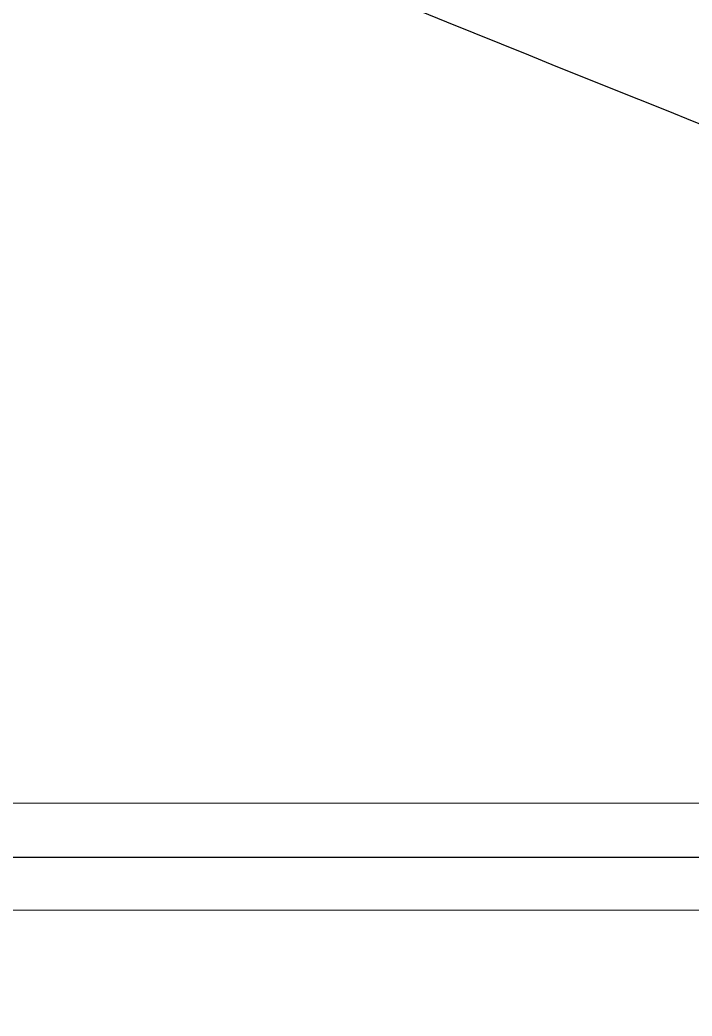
# Model space of a CAD drawing. Header units: inches. Extents: x 11 to 128, y 20 to 108.
# Drawn here: x 22.102 to 22.813, y 82.035 to 83.09 of the extents above; entities that cross this region are included whole.
import ezdxf

# ---------------------------------------------------------------- set-up
doc = ezdxf.new("R2010")
doc.units = ezdxf.units.IN
doc.header["$MEASUREMENT"] = 0
doc.linetypes.add('CENTER', pattern=[2, 1.25, -0.25, 0.25, -0.25])
doc.linetypes.add('DASHEDX2', pattern=[1.5, 1, -0.5])
doc.layers.add('PDF10_Geometry', color=7, linetype='Continuous')
doc.layers.add('wl 2', color=3, linetype='Continuous')

# ---------------------------------------------------------------- blocks, each defined once
blk = doc.blocks.new('hhh')
at = {"linetype": 'CENTER'}
blk.add_line((217.30265, -17.13441), (224.11065, -17.13441), dxfattribs=at)
at = {"layer": 'PDF10_Geometry', "lineweight": 9}
for points in [[(217.30265, -17.08374), (217.13024, -17.09427), (217.30265, -17.08374), (218.3961, -17.08377)], [(217.13024, -17.16666), (217.13024, -17.17389), (217.30265, -17.18442), (220.46987, -17.18424)]]:
    blk.add_lwpolyline(points, dxfattribs=at)

msp = doc.modelspace()

# ---------------------------------------------------------------- linework, layer by layer
msp.add_open_spline([(18.8053, 84.6769), (20.0288, 84.1572), (22, 83.2806), (26.1359, 81.6811), (29.8667, 80.9072), (34.9249, 80.9072), (38.6448, 80.9225), (41.1241, 80.9071)], degree=3, knots=[0, 0, 0, 0, 3.550687, 7.088547, 10.454406, 13.763203, 20.376363, 20.376363, 20.376363, 20.376363])
msp.add_open_spline([(18.8053, 84.6769), (20.0288, 84.1572), (22, 83.2806), (26.1359, 81.6811), (29.8667, 80.9072), (34.9249, 80.9072), (38.6448, 80.9225), (41.1241, 80.9071)], degree=3, knots=[0, 0, 0, 0, 3.550687, 7.088547, 10.454406, 13.763203, 20.376363, 20.376363, 20.376363, 20.376363])
at = {"layer": 'wl 2', "linetype": 'DASHEDX2'}
msp.add_line((18.8053, 85.0131), (23.1758, 82.8398), dxfattribs=at)

# ---------------------------------------------------------------- block references
at = {"xscale": 1.125, "yscale": 1.125, "zscale": 1.125}
msp.add_blockref('hhh', (-222.6755, 101.4799), dxfattribs=at)

doc.saveas('drawing.dxf')
